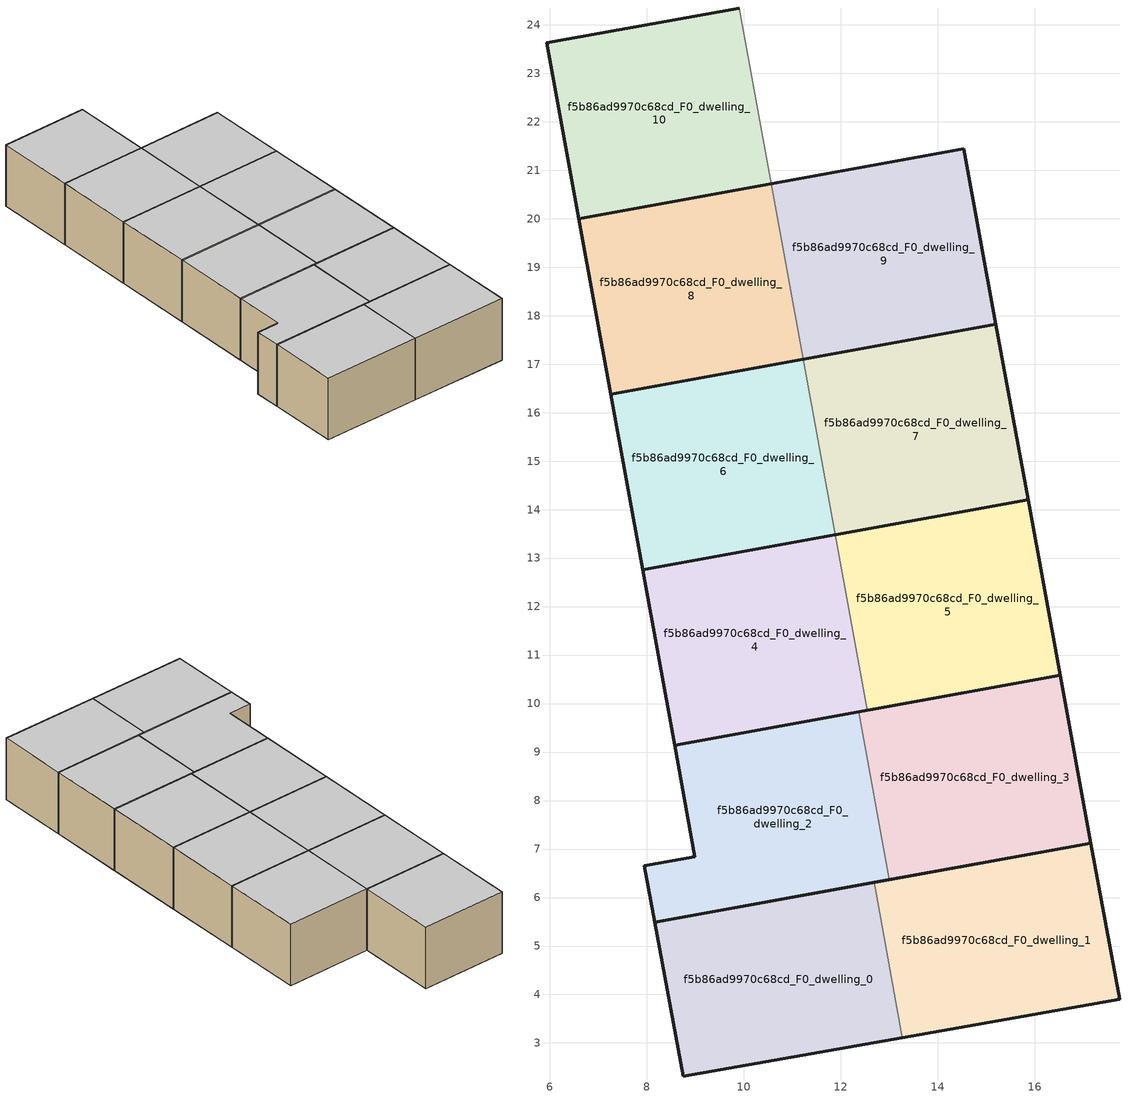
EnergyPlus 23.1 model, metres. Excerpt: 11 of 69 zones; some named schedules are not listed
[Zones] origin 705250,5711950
f5b86ad9970c68cd_F0_dwelling_0
 floor ground (EU_floor_Construction): 13.27,3.11 12.69,6.31 8.17,5.49 8.76,2.32 z0
 wall outside (EU_wall_Construction): 13.27,3.11 8.76,2.32 8.17,5.49 12.69,6.31 z0:3
 wall to f5b86ad9970c68cd_F0_dwelling_1 (EU_wall_Construction): 12.69,6.31 13.27,3.11 z0:3
 ceiling to f5b86ad9970c68cd_F1_dwelling_0 (EU_floor_Construction): 12.69,6.31 13.27,3.11 8.76,2.32 8.17,5.49 z3
f5b86ad9970c68cd_F0_dwelling_1
 floor ground (EU_floor_Construction): 17.75,3.9 17.16,7.12 12.69,6.31 13.27,3.11 z0
 wall outside (EU_wall_Construction): 12.69,6.31 17.16,7.12 17.75,3.9 13.27,3.11 z0:3
 ceiling to f5b86ad9970c68cd_F1_dwelling_1 (EU_floor_Construction): 17.16,7.12 17.75,3.9 13.27,3.11 12.69,6.31 z3
f5b86ad9970c68cd_F0_dwelling_10
 floor ground (EU_floor_Construction): 10.57,20.72 9.91,24.34 5.94,23.62 6.6,20 z0
 wall outside (EU_wall_Construction): 10.57,20.72 6.6,20 5.94,23.62 9.91,24.34 z0:3
 wall to f5b86ad9970c68cd_F0_dwelling_11 (EU_wall_Construction): 9.91,24.34 10.57,20.72 z0:3
 ceiling to f5b86ad9970c68cd_F1_dwelling_10 (EU_floor_Construction): 9.91,24.34 10.57,20.72 6.6,20 5.94,23.62 z3
f5b86ad9970c68cd_F0_dwelling_2
 floor ground (EU_floor_Construction): 13.01,6.37 12.38,9.83 8.57,9.14 8.99,6.84 7.95,6.65 8.17,5.49 z0
 wall outside (EU_wall_Construction): 13.01,6.37 8.17,5.49 7.95,6.65 8.99,6.84 8.57,9.14 z0:3
 wall to f5b86ad9970c68cd_F0_dwelling_3 (EU_wall_Construction): 8.57,9.14 12.38,9.83 13.01,6.37 z0:3
 ceiling to f5b86ad9970c68cd_F1_dwelling_2 (EU_floor_Construction): 12.38,9.83 13.01,6.37 8.17,5.49 7.95,6.65 8.99,6.84 8.57,9.14 z3
f5b86ad9970c68cd_F0_dwelling_3
 floor ground (EU_floor_Construction): 17.16,7.12 16.53,10.59 8.57,9.14 12.38,9.83 13.01,6.37 z0
 wall outside (EU_wall_Construction): 8.57,9.14 16.53,10.59 17.16,7.12 13.01,6.37 z0:3
 ceiling to f5b86ad9970c68cd_F1_dwelling_3 (EU_floor_Construction): 16.53,10.59 17.16,7.12 13.01,6.37 12.38,9.83 8.57,9.14 z3
f5b86ad9970c68cd_F0_dwelling_4
 floor ground (EU_floor_Construction): 12.55,9.86 11.89,13.48 7.92,12.76 8.57,9.14 z0
 wall outside (EU_wall_Construction): 12.55,9.86 8.57,9.14 7.92,12.76 11.89,13.48 z0:3
 wall to f5b86ad9970c68cd_F0_dwelling_5 (EU_wall_Construction): 11.89,13.48 12.55,9.86 z0:3
 ceiling to f5b86ad9970c68cd_F1_dwelling_4 (EU_floor_Construction): 11.89,13.48 12.55,9.86 8.57,9.14 7.92,12.76 z3
f5b86ad9970c68cd_F0_dwelling_5
 floor ground (EU_floor_Construction): 16.53,10.59 15.86,14.2 11.89,13.48 12.55,9.86 z0
 wall outside (EU_wall_Construction): 11.89,13.48 15.86,14.2 16.53,10.59 12.55,9.86 z0:3
 ceiling to f5b86ad9970c68cd_F1_dwelling_5 (EU_floor_Construction): 15.86,14.2 16.53,10.59 12.55,9.86 11.89,13.48 z3
f5b86ad9970c68cd_F0_dwelling_6
 floor ground (EU_floor_Construction): 11.89,13.48 11.23,17.1 7.26,16.38 7.92,12.76 z0
 wall outside (EU_wall_Construction): 11.89,13.48 7.92,12.76 7.26,16.38 11.23,17.1 z0:3
 wall to f5b86ad9970c68cd_F0_dwelling_7 (EU_wall_Construction): 11.23,17.1 11.89,13.48 z0:3
 ceiling to f5b86ad9970c68cd_F1_dwelling_6 (EU_floor_Construction): 11.23,17.1 11.89,13.48 7.92,12.76 7.26,16.38 z3
f5b86ad9970c68cd_F0_dwelling_7
 floor ground (EU_floor_Construction): 15.86,14.2 15.2,17.82 11.23,17.1 11.89,13.48 z0
 wall outside (EU_wall_Construction): 11.23,17.1 15.2,17.82 15.86,14.2 11.89,13.48 z0:3
 ceiling to f5b86ad9970c68cd_F1_dwelling_7 (EU_floor_Construction): 15.2,17.82 15.86,14.2 11.89,13.48 11.23,17.1 z3
f5b86ad9970c68cd_F0_dwelling_8
 floor ground (EU_floor_Construction): 11.23,17.1 10.57,20.72 6.6,20 7.26,16.38 z0
 wall outside (EU_wall_Construction): 11.23,17.1 7.26,16.38 6.6,20 10.57,20.72 z0:3
 wall to f5b86ad9970c68cd_F0_dwelling_9 (EU_wall_Construction): 10.57,20.72 11.23,17.1 z0:3
 ceiling to f5b86ad9970c68cd_F1_dwelling_8 (EU_floor_Construction): 10.57,20.72 11.23,17.1 7.26,16.38 6.6,20 z3
f5b86ad9970c68cd_F0_dwelling_9
 floor ground (EU_floor_Construction): 15.2,17.82 14.54,21.44 10.57,20.72 11.23,17.1 z0
 wall outside (EU_wall_Construction): 10.57,20.72 14.54,21.44 15.2,17.82 11.23,17.1 z0:3
 ceiling to f5b86ad9970c68cd_F1_dwelling_9 (EU_floor_Construction): 14.54,21.44 15.2,17.82 11.23,17.1 10.57,20.72 z3
[Building]
EU S2 Campaign: North Axis=0; Terrain=City; Solar Distribution=FullExterior
[Site:Location]
London: Latitude=51.5; Longitude=-0.5; Time Zone=0; Elevation=25
[SizingPeriod:WeatherFileDays]
AnnualSizingPeriod: Begin Month=1; Begin Day of Month=1; End Month=12; End Day of Month=31; Day of Week for Start Day=Monday; Use Weather File Daylight Saving Period=No; Use Weather File Rain and Snow Indicators=No
[MATERIAL]
EU_InternalMass_Material: Roughness=MediumRough; Thickness=0.1; Conductivity=1; Density=1800; Specific Heat=900; Thermal Absorptance=0.9; Solar Absorptance=0.7; Visible Absorptance=0.7
[MATERIAL:NOMASS] Roughness=MediumRough; Thermal Absorptance=0.9; Solar Absorptance=0.7; Visible Absorptance=0.7
Name | Thermal Resistance
EU_wall_NoMass | 0.635353
EU_floor_NoMass | 1.96382
[CONSTRUCTION]
EU_wall_Construction: EU_wall_NoMass
EU_floor_Construction: EU_floor_NoMass
EU_InternalMass_Construction: EU_InternalMass_Material
[ZONE] Type=1; Multiplier=1; Ceiling Height=autocalculate; Floor Area=autocalculate; Part of Total Floor Area=Yes
Name | Volume
f5b86ad9970c68cd_F0_dwelling_0 | 44.5649
f5b86ad9970c68cd_F0_dwelling_1 | 44.5627
f5b86ad9970c68cd_F0_dwelling_10 | 44.5591
f5b86ad9970c68cd_F0_dwelling_2 | 44.5635
f5b86ad9970c68cd_F0_dwelling_3 | 44.5774
f5b86ad9970c68cd_F0_dwelling_4; f5b86ad9970c68cd_F0_dwelling_8 | 44.5686
f5b86ad9970c68cd_F0_dwelling_5 | 44.5679
f5b86ad9970c68cd_F0_dwelling_6 | 44.5657
f5b86ad9970c68cd_F0_dwelling_7 | 44.5752
f5b86ad9970c68cd_F0_dwelling_9 | 44.5737
[INTERNALMASS] Construction=EU_InternalMass_Construction
Name | Zone or ZoneList | Surface Area
f5b86ad9970c68cd_F0_dwelling_0_EU_InternalMass | f5b86ad9970c68cd_F0_dwelling_0 | 14.8557
f5b86ad9970c68cd_F0_dwelling_1_EU_InternalMass | f5b86ad9970c68cd_F0_dwelling_1 | 14.8542
f5b86ad9970c68cd_F0_dwelling_2_EU_InternalMass | f5b86ad9970c68cd_F0_dwelling_2 | 14.8551
f5b86ad9970c68cd_F0_dwelling_3_EU_InternalMass | f5b86ad9970c68cd_F0_dwelling_3 | 14.8605
f5b86ad9970c68cd_F0_dwelling_4_EU_InternalMass | f5b86ad9970c68cd_F0_dwelling_4 | 14.8564
f5b86ad9970c68cd_F0_dwelling_5_EU_InternalMass | f5b86ad9970c68cd_F0_dwelling_5 | 14.8548
f5b86ad9970c68cd_F0_dwelling_6_EU_InternalMass | f5b86ad9970c68cd_F0_dwelling_6 | 14.8546
f5b86ad9970c68cd_F0_dwelling_7_EU_InternalMass | f5b86ad9970c68cd_F0_dwelling_7 | 14.8594
f5b86ad9970c68cd_F0_dwelling_8_EU_InternalMass | f5b86ad9970c68cd_F0_dwelling_8 | 14.8554
f5b86ad9970c68cd_F0_dwelling_9_EU_InternalMass | f5b86ad9970c68cd_F0_dwelling_9 | 14.8568
f5b86ad9970c68cd_F0_dwelling_10_EU_InternalMass | f5b86ad9970c68cd_F0_dwelling_10 | 14.853
[OTHEREQUIPMENT] Fuel Type=Electricity; Design Level Calculation Method=Watts/Area; Power per Zone Floor Area=1; Fraction Latent=0; Fraction Radiant=0; Fraction Lost=0; Carbon Dioxide Generation Rate=0; EndUse Subcategory=EU_Step8_InternalGains
Name | Zone or ZoneList or Space or SpaceList | Schedule
EU_Step8_InternalGain_f5b86ad9970c68cd_F0_dwelling_0_f000 | f5b86ad9970c68cd_F0_dwelling_0 | EU_Step8_GainSchedule_f5b86ad9970c68cd_F0_dwelling_0_f000
EU_Step8_InternalGain_f5b86ad9970c68cd_F0_dwelling_1_f000 | f5b86ad9970c68cd_F0_dwelling_1 | EU_Step8_GainSchedule_f5b86ad9970c68cd_F0_dwelling_1_f000
EU_Step8_InternalGain_f5b86ad9970c68cd_F0_dwelling_2_f000 | f5b86ad9970c68cd_F0_dwelling_2 | EU_Step8_GainSchedule_f5b86ad9970c68cd_F0_dwelling_2_f000
EU_Step8_InternalGain_f5b86ad9970c68cd_F0_dwelling_3_f000 | f5b86ad9970c68cd_F0_dwelling_3 | EU_Step8_GainSchedule_f5b86ad9970c68cd_F0_dwelling_3_f000
EU_Step8_InternalGain_f5b86ad9970c68cd_F0_dwelling_4_f000 | f5b86ad9970c68cd_F0_dwelling_4 | EU_Step8_GainSchedule_f5b86ad9970c68cd_F0_dwelling_4_f000
EU_Step8_InternalGain_f5b86ad9970c68cd_F0_dwelling_5_f000 | f5b86ad9970c68cd_F0_dwelling_5 | EU_Step8_GainSchedule_f5b86ad9970c68cd_F0_dwelling_5_f000
EU_Step8_InternalGain_f5b86ad9970c68cd_F0_dwelling_6_f000 | f5b86ad9970c68cd_F0_dwelling_6 | EU_Step8_GainSchedule_f5b86ad9970c68cd_F0_dwelling_6_f000
EU_Step8_InternalGain_f5b86ad9970c68cd_F0_dwelling_7_f000 | f5b86ad9970c68cd_F0_dwelling_7 | EU_Step8_GainSchedule_f5b86ad9970c68cd_F0_dwelling_7_f000
EU_Step8_InternalGain_f5b86ad9970c68cd_F0_dwelling_8_f000 | f5b86ad9970c68cd_F0_dwelling_8 | EU_Step8_GainSchedule_f5b86ad9970c68cd_F0_dwelling_8_f000
EU_Step8_InternalGain_f5b86ad9970c68cd_F0_dwelling_9_f000 | f5b86ad9970c68cd_F0_dwelling_9 | EU_Step8_GainSchedule_f5b86ad9970c68cd_F0_dwelling_9_f000
EU_Step8_InternalGain_f5b86ad9970c68cd_F0_dwelling_10_f000 | f5b86ad9970c68cd_F0_dwelling_10 | EU_Step8_GainSchedule_f5b86ad9970c68cd_F0_dwelling_10_f000
[ZONEVENTILATION:DESIGNFLOWRATE] Schedule=EU_AlwaysOn; Design Flow Rate Calculation Method=AirChanges/Hour; Air Changes per Hour=0.555504; Ventilation Type=Natural; Fan Pressure Rise=0; Fan Total Efficiency=1; Constant Term Coefficient=1; Temperature Term Coefficient=0; Velocity Term Coefficient=0; Velocity Squared Term Coefficient=0; Minimum Indoor Temperature=-100; Maximum Indoor Temperature=100; Delta Temperature=-100; Minimum Outdoor Temperature=-100; Maximum Outdoor Temperature=100; Maximum Wind Speed=40
Name | Zone or ZoneList or Space or SpaceList
EU_ConstantAir_f5b86ad9970c68cd_F0_dwelling_0 | f5b86ad9970c68cd_F0_dwelling_0
EU_ConstantAir_f5b86ad9970c68cd_F0_dwelling_1 | f5b86ad9970c68cd_F0_dwelling_1
EU_ConstantAir_f5b86ad9970c68cd_F0_dwelling_2 | f5b86ad9970c68cd_F0_dwelling_2
EU_ConstantAir_f5b86ad9970c68cd_F0_dwelling_3 | f5b86ad9970c68cd_F0_dwelling_3
EU_ConstantAir_f5b86ad9970c68cd_F0_dwelling_4 | f5b86ad9970c68cd_F0_dwelling_4
EU_ConstantAir_f5b86ad9970c68cd_F0_dwelling_5 | f5b86ad9970c68cd_F0_dwelling_5
EU_ConstantAir_f5b86ad9970c68cd_F0_dwelling_6 | f5b86ad9970c68cd_F0_dwelling_6
EU_ConstantAir_f5b86ad9970c68cd_F0_dwelling_7 | f5b86ad9970c68cd_F0_dwelling_7
EU_ConstantAir_f5b86ad9970c68cd_F0_dwelling_8 | f5b86ad9970c68cd_F0_dwelling_8
EU_ConstantAir_f5b86ad9970c68cd_F0_dwelling_9 | f5b86ad9970c68cd_F0_dwelling_9
EU_ConstantAir_f5b86ad9970c68cd_F0_dwelling_10 | f5b86ad9970c68cd_F0_dwelling_10
[HVACTEMPLATE:THERMOSTAT] Constant Heating Setpoint=20; Constant Cooling Setpoint=50
EU_HeatOnly_f5b86ad9970c68cd_F0_dwelling_0; EU_HeatOnly_f5b86ad9970c68cd_F0_dwelling_1; EU_HeatOnly_f5b86ad9970c68cd_F0_dwelling_2; EU_HeatOnly_f5b86ad9970c68cd_F0_dwelling_3; EU_HeatOnly_f5b86ad9970c68cd_F0_dwelling_4; EU_HeatOnly_f5b86ad9970c68cd_F0_dwelling_5; EU_HeatOnly_f5b86ad9970c68cd_F0_dwelling_6; EU_HeatOnly_f5b86ad9970c68cd_F0_dwelling_7; EU_HeatOnly_f5b86ad9970c68cd_F0_dwelling_8; EU_HeatOnly_f5b86ad9970c68cd_F0_dwelling_9; EU_HeatOnly_f5b86ad9970c68cd_F0_dwelling_10; EU_HeatOnly_f5b86ad9970c68cd_F0_dwelling_11; EU_HeatOnly_f5b86ad9970c68cd_F0_dwelling_12; EU_HeatOnly_f5b86ad9970c68cd_F0_dwelling_13; EU_HeatOnly_f5b86ad9970c68cd_F0_dwelling_14; EU_HeatOnly_f5b86ad9970c68cd_F0_dwelling_15; EU_HeatOnly_f5b86ad9970c68cd_F0_dwelling_16; EU_HeatOnly_f5b86ad9970c68cd_F0_dwelling_17; EU_HeatOnly_f5b86ad9970c68cd_F0_dwelling_18; EU_HeatOnly_f5b86ad9970c68cd_F0_dwelling_19; EU_HeatOnly_f5b86ad9970c68cd_F0_dwelling_20; EU_HeatOnly_f5b86ad9970c68cd_F0_dwelling_21; EU_HeatOnly_f5b86ad9970c68cd_F0_dwelling_22; EU_HeatOnly_f5b86ad9970c68cd_F1_dwelling_0; EU_HeatOnly_f5b86ad9970c68cd_F1_dwelling_1; EU_HeatOnly_f5b86ad9970c68cd_F1_dwelling_2; EU_HeatOnly_f5b86ad9970c68cd_F1_dwelling_3; EU_HeatOnly_f5b86ad9970c68cd_F1_dwelling_4; EU_HeatOnly_f5b86ad9970c68cd_F1_dwelling_5; EU_HeatOnly_f5b86ad9970c68cd_F1_dwelling_6; EU_HeatOnly_f5b86ad9970c68cd_F1_dwelling_7; EU_HeatOnly_f5b86ad9970c68cd_F1_dwelling_8; EU_HeatOnly_f5b86ad9970c68cd_F1_dwelling_9; EU_HeatOnly_f5b86ad9970c68cd_F1_dwelling_10; EU_HeatOnly_f5b86ad9970c68cd_F1_dwelling_11; EU_HeatOnly_f5b86ad9970c68cd_F1_dwelling_12; EU_HeatOnly_f5b86ad9970c68cd_F1_dwelling_13; EU_HeatOnly_f5b86ad9970c68cd_F1_dwelling_14; EU_HeatOnly_f5b86ad9970c68cd_F1_dwelling_15; EU_HeatOnly_f5b86ad9970c68cd_F1_dwelling_16; EU_HeatOnly_f5b86ad9970c68cd_F1_dwelling_17; EU_HeatOnly_f5b86ad9970c68cd_F1_dwelling_18; EU_HeatOnly_f5b86ad9970c68cd_F1_dwelling_19; EU_HeatOnly_f5b86ad9970c68cd_F1_dwelling_20; EU_HeatOnly_f5b86ad9970c68cd_F1_dwelling_21; EU_HeatOnly_f5b86ad9970c68cd_F1_dwelling_22; EU_HeatOnly_f5b86ad9970c68cd_F2_dwelling_0; EU_HeatOnly_f5b86ad9970c68cd_F2_dwelling_1; EU_HeatOnly_f5b86ad9970c68cd_F2_dwelling_2; EU_HeatOnly_f5b86ad9970c68cd_F2_dwelling_3; EU_HeatOnly_f5b86ad9970c68cd_F2_dwelling_4; EU_HeatOnly_f5b86ad9970c68cd_F2_dwelling_5; EU_HeatOnly_f5b86ad9970c68cd_F2_dwelling_6; EU_HeatOnly_f5b86ad9970c68cd_F2_dwelling_7; EU_HeatOnly_f5b86ad9970c68cd_F2_dwelling_8; EU_HeatOnly_f5b86ad9970c68cd_F2_dwelling_9; EU_HeatOnly_f5b86ad9970c68cd_F2_dwelling_10; EU_HeatOnly_f5b86ad9970c68cd_F2_dwelling_11; EU_HeatOnly_f5b86ad9970c68cd_F2_dwelling_12; EU_HeatOnly_f5b86ad9970c68cd_F2_dwelling_13; EU_HeatOnly_f5b86ad9970c68cd_F2_dwelling_14; EU_HeatOnly_f5b86ad9970c68cd_F2_dwelling_15; EU_HeatOnly_f5b86ad9970c68cd_F2_dwelling_16; EU_HeatOnly_f5b86ad9970c68cd_F2_dwelling_17; EU_HeatOnly_f5b86ad9970c68cd_F2_dwelling_18; EU_HeatOnly_f5b86ad9970c68cd_F2_dwelling_19; EU_HeatOnly_f5b86ad9970c68cd_F2_dwelling_20; EU_HeatOnly_f5b86ad9970c68cd_F2_dwelling_21; EU_HeatOnly_f5b86ad9970c68cd_F2_dwelling_22
[HVACTEMPLATE:ZONE:IDEALLOADSAIRSYSTEM] System Availability Schedule=EU_AlwaysOn; Maximum Heating Supply Air Temperature=50; Minimum Cooling Supply Air Temperature=13; Maximum Heating Supply Air Humidity Ratio=0.0156; Minimum Cooling Supply Air Humidity Ratio=0.0077; Heating Limit=NoLimit; Cooling Limit=NoLimit; Heating Availability Schedule=EU_AlwaysOn; Cooling Availability Schedule=EU_CoolingOff; Dehumidification Control Type=ConstantSensibleHeatRatio; Cooling Sensible Heat Ratio=0.7; Dehumidification Setpoint=60; Humidification Control Type=None; Humidification Setpoint=30; Outdoor Air Method=None; Outdoor Air Flow Rate per Person=0.00944; Outdoor Air Flow Rate per Zone Floor Area=0; Outdoor Air Flow Rate per Zone=0; Demand Controlled Ventilation Type=None; Outdoor Air Economizer Type=NoEconomizer; Heat Recovery Type=None; Sensible Heat Recovery Effectiveness=0.7; Latent Heat Recovery Effectiveness=0.65
Name | Template Thermostat
f5b86ad9970c68cd_F0_dwelling_0 | EU_HeatOnly_f5b86ad9970c68cd_F0_dwelling_0
f5b86ad9970c68cd_F0_dwelling_1 | EU_HeatOnly_f5b86ad9970c68cd_F0_dwelling_1
f5b86ad9970c68cd_F0_dwelling_2 | EU_HeatOnly_f5b86ad9970c68cd_F0_dwelling_2
f5b86ad9970c68cd_F0_dwelling_3 | EU_HeatOnly_f5b86ad9970c68cd_F0_dwelling_3
f5b86ad9970c68cd_F0_dwelling_4 | EU_HeatOnly_f5b86ad9970c68cd_F0_dwelling_4
f5b86ad9970c68cd_F0_dwelling_5 | EU_HeatOnly_f5b86ad9970c68cd_F0_dwelling_5
f5b86ad9970c68cd_F0_dwelling_6 | EU_HeatOnly_f5b86ad9970c68cd_F0_dwelling_6
f5b86ad9970c68cd_F0_dwelling_7 | EU_HeatOnly_f5b86ad9970c68cd_F0_dwelling_7
f5b86ad9970c68cd_F0_dwelling_8 | EU_HeatOnly_f5b86ad9970c68cd_F0_dwelling_8
f5b86ad9970c68cd_F0_dwelling_9 | EU_HeatOnly_f5b86ad9970c68cd_F0_dwelling_9
f5b86ad9970c68cd_F0_dwelling_10 | EU_HeatOnly_f5b86ad9970c68cd_F0_dwelling_10
[SIZING:ZONE] Zone Cooling Design Supply Air Temperature Input Method=SupplyAirTemperature; Zone Cooling Design Supply Air Temperature=13; Zone Heating Design Supply Air Temperature Input Method=SupplyAirTemperature; Zone Heating Design Supply Air Temperature=50; Zone Cooling Design Supply Air Humidity Ratio=0.008; Zone Heating Design Supply Air Humidity Ratio=0.008; Cooling Design Air Flow Method=DesignDay; Cooling Design Air Flow Rate=0; Cooling Minimum Air Flow per Zone Floor Area=0.000762; Cooling Minimum Air Flow=0; Cooling Minimum Air Flow Fraction=0.2; Heating Design Air Flow Method=DesignDay; Heating Design Air Flow Rate=0; Heating Maximum Air Flow per Zone Floor Area=0.002032; Heating Maximum Air Flow=0.141576; Heating Maximum Air Flow Fraction=0.3; Account for Dedicated Outdoor Air System=No; Dedicated Outdoor Air System Control Strategy=NeutralSupplyAir; Dedicated Outdoor Air Low Setpoint Temperature for Design=autosize; Dedicated Outdoor Air High Setpoint Temperature for Design=autosize; Zone Load Sizing Method=Sensible Load Only No Latent Load; Zone Latent Cooling Design Supply Air Humidity Ratio Input Method=HumidityRatioDifference; Zone Cooling Design Supply Air Humidity Ratio Difference=0.005; Zone Latent Heating Design Supply Air Humidity Ratio Input Method=HumidityRatioDifference; Zone Humidification Design Supply Air Humidity Ratio Difference=0.005
f5b86ad9970c68cd_F0_dwelling_0; f5b86ad9970c68cd_F0_dwelling_1; f5b86ad9970c68cd_F0_dwelling_2; f5b86ad9970c68cd_F0_dwelling_3; f5b86ad9970c68cd_F0_dwelling_4; f5b86ad9970c68cd_F0_dwelling_5; f5b86ad9970c68cd_F0_dwelling_6; f5b86ad9970c68cd_F0_dwelling_7; f5b86ad9970c68cd_F0_dwelling_8; f5b86ad9970c68cd_F0_dwelling_9; f5b86ad9970c68cd_F0_dwelling_10
[SCHEDULE:FILE] Column Number=1; Rows to Skip at Top=0; Number of Hours of Data=8760; Column Separator=Comma; Interpolate to Timestep=No; Minutes per Item=60; Adjust Schedule for Daylight Savings=Yes
Name | File
EU_Step8_GainSchedule_f5b86ad9970c68cd_F0_dwelling_0_f000 | ../../schedules/f5b86ad9970c68cd/f5b86ad9970c68cd_F0_dwelling_0_f000_gain.csv
EU_Step8_GainSchedule_f5b86ad9970c68cd_F0_dwelling_1_f000 | ../../schedules/f5b86ad9970c68cd/f5b86ad9970c68cd_F0_dwelling_1_f000_gain.csv
EU_Step8_GainSchedule_f5b86ad9970c68cd_F0_dwelling_2_f000 | ../../schedules/f5b86ad9970c68cd/f5b86ad9970c68cd_F0_dwelling_2_f000_gain.csv
EU_Step8_GainSchedule_f5b86ad9970c68cd_F0_dwelling_3_f000 | ../../schedules/f5b86ad9970c68cd/f5b86ad9970c68cd_F0_dwelling_3_f000_gain.csv
EU_Step8_GainSchedule_f5b86ad9970c68cd_F0_dwelling_4_f000 | ../../schedules/f5b86ad9970c68cd/f5b86ad9970c68cd_F0_dwelling_4_f000_gain.csv
EU_Step8_GainSchedule_f5b86ad9970c68cd_F0_dwelling_5_f000 | ../../schedules/f5b86ad9970c68cd/f5b86ad9970c68cd_F0_dwelling_5_f000_gain.csv
